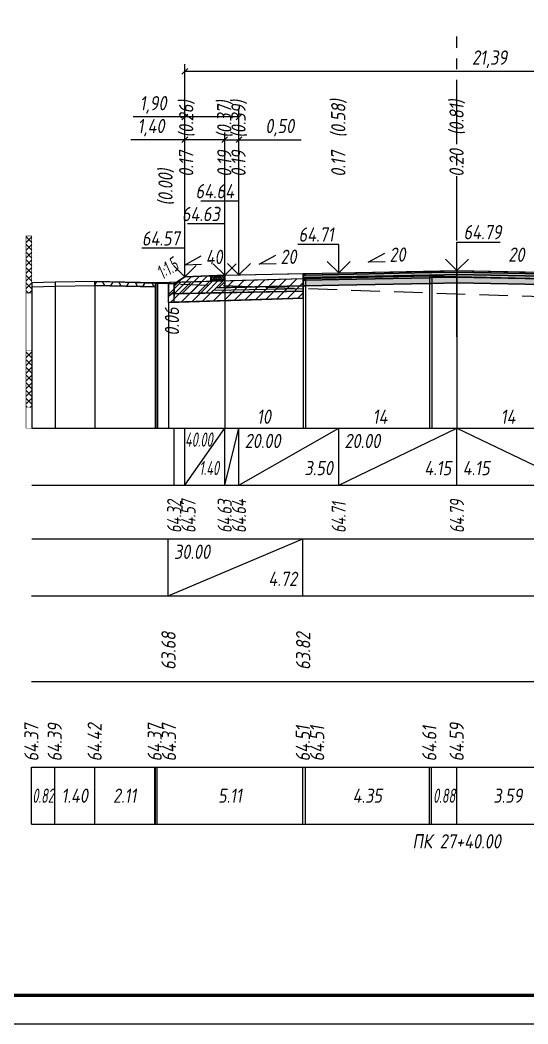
# Model space of a CAD drawing. Extents: x -717 to 1451, y -133302 to 233.
# Drawn here: x 78 to 167.1, y -42430.4 to -42254.5 of the extents above; entities that cross this region are included whole.
import ezdxf
from ezdxf.enums import TextEntityAlignment as Align

# ---------------------------------------------------------------- set-up
doc = ezdxf.new("R2010")
doc.units = 0
doc.linetypes.add('осевая2', pattern=[1.125, 0.75, -0.125, 0.125, -0.125])
doc.linetypes.add('штриховая', pattern=[0.75, 0.5, -0.25])
for name, color, linetype in [('Интерполированный поперечник', 2, 'Continuous'), ('Код_510', 7, 'Continuous'), ('Код_514', 1, 'Continuous'), ('Код_516', 1, 'Continuous'), ('Контур_0', 7, 'Continuous'), ('Контур_2521', 7, 'Continuous'), ('Контур_2564', 7, 'Continuous'), ('Контур_2660', 7, 'Continuous'), ('Контур_2665', 7, 'Continuous'), ('Контур_400', 7, 'Continuous'), ('Контур_508', 7, 'Continuous'), ('Контур_512', 7, 'Continuous'), ('Контур_513', 7, 'Continuous'), ('Контур_818', 7, 'Continuous'), ('Красный поперечник', 1, 'Continuous'), ('Линейка абсолютных высот', 7, 'Continuous'), ('Объём_2501', 7, 'Continuous'), ('Объём_2564', 7, 'Continuous'), ('Объём_2650', 7, 'Continuous'), ('Объём_2660', 7, 'Continuous'), ('Объём_2661', 7, 'Continuous'), ('Объём_2662', 7, 'Continuous'), ('Объём_2665', 7, 'Continuous'), ('Объём_2666', 7, 'Continuous'), ('Объём_2667', 7, 'Continuous'), ('Объём_2668', 7, 'Continuous'), ('Объём_2669', 7, 'Continuous'), ('Объём_2675', 7, 'Continuous'), ('Объём_2753', 7, 'Continuous'), ('Ось', 1, 'осевая2'), ('Откосы', 7, 'Continuous'), ('Отметки покрытия', 7, 'Continuous'), ('Подписи поперечников', 7, 'Continuous'), ('Рабочие отметки', 7, 'Continuous'), ('Рабочие отметки доп.', 7, 'Continuous'), ('Слои выравнивания', 7, 'Continuous'), ('Таблица', 7, 'Continuous'), ('Уклоны проезжей части', 7, 'Continuous'), ('Черный поперечник', 3, 'Continuous')]:
    doc.layers.add(name, color=color, linetype=linetype)
for name, color, linetype, true_color in [('Контур_2540', 2, 'Continuous', 0xffff00), ('Контур_2560', 2, 'Continuous', 0xffff00), ('Контур_2561', 7, 'Continuous', 0xff8040), ('Контур_2562', 3, 'Continuous', 0x00ff00), ('Контур_2563', 7, 'Continuous', 0xff8000), ('Контур_2570', 7, 'Continuous', 0x80ff00), ('Контур_2583', 3, 'Continuous', 0x00ff00), ('Контур_2725', 7, 'Continuous', 0x323232), ('Контур_2736', 4, 'Continuous', 0x00ffff), ('Контур_2737', 4, 'Continuous', 0x00ffff), ('Контур_2738', 4, 'Continuous', 0x00ffff), ('Контур_2739', 4, 'Continuous', 0x00ffff), ('Контур_2741', 4, 'Continuous', 0x00ffff), ('Контур_2742', 4, 'Continuous', 0x00ffff), ('Контур_2743', 4, 'Continuous', 0x00ffff), ('Контур_2744', 7, 'Continuous', 0xa4ffff), ('Контур_2745', 7, 'Continuous', 0xa4ffff), ('Контур_2747', 4, 'Continuous', 0x00ffff), ('Контур_2748', 4, 'Continuous', 0x00ffff), ('Контур_2749', 4, 'Continuous', 0x00ffff), ('Контур_2750', 4, 'Continuous', 0x00ffff), ('Контур_2751', 4, 'Continuous', 0x00ffff), ('Контур_2752', 4, 'Continuous', 0x00ffff), ('Контур_2760', 7, 'Continuous', 0x323232), ('Контур_2761', 7, 'Continuous', 0x323232), ('Контур_2762', 7, 'Continuous', 0x323232), ('Контур_2763', 7, 'Continuous', 0x323232), ('Контур_402', 7, 'Continuous', 0xff6464), ('Контур_703', 4, 'Continuous', 0x00ffff), ('Контур_705', 4, 'Continuous', 0x00ffff), ('Контур_707', 4, 'Continuous', 0x00ffff), ('Контур_720', 131, 'Continuous', 0xaaffff), ('Объём_2500', 7, 'Continuous', 0xc0c0c0), ('Объём_2520', 7, 'Continuous', 0x80ffff), ('Объём_2540', 2, 'Continuous', 0xffff00), ('Объём_2560', 2, 'Continuous', 0xffff00), ('Объём_2561', 7, 'Continuous', 0xff8040), ('Объём_2562', 3, 'Continuous', 0x00ff00), ('Объём_2563', 7, 'Continuous', 0xff8000), ('Объём_2583', 3, 'Continuous', 0x00ff00), ('Объём_2592', 3, 'Continuous', 0x00ff00), ('Объём_2596', 3, 'Continuous', 0x00ff00), ('Объём_2600', 7, 'Continuous', 0x808000), ('Объём_2746', 2, 'Continuous', 0xffff00)]:
    doc.layers.add(name, color=color, linetype=linetype, true_color=true_color)
doc.styles.get("Standard").update_dxf_attribs({"font": 'txt', "height": 2.5})
doc.styles.add('М', font='romand.shx', dxfattribs={"width": 0.8, "oblique": 10, "height": 2.5})
doc.dimstyles.new('ISO-25', dxfattribs={"dimtxt": 2.5, "dimasz": 2.5, "dimexe": 1.25, "dimexo": 0.625, "dimtad": 1, "dimtxsty": 'Standard', "dimcen": 2.5, "dimadec": 0, "dimazin": 0, "dimtfac": 1, "dimtmove": 0, "dimatfit": 3, "dimfxl": 1, "dimarcsym": 0})
pattern_1 = [(45.0000013, (0, 0), (-0.67351924, 0.67351921), []), (135.0000003, (0, 0), (-0.673519222, -0.67351923), [])]

# ---------------------------------------------------------------- blocks, each defined once
blk = doc.blocks.new('_Oblique')
at = {"color": 0, "linetype": 'ByBlock', "lineweight": -2}
blk.add_line((-0.5, -0.5), (0.5, 0.5), dxfattribs=at)
blk = doc.blocks.new('*D987')
at = {"color": 0, "lineweight": -2, "transparency": 16777216}
for p, q in [((106.86, -42298.92), (106.86, -42274.2)), ((113.86, -42298.64), (113.86, -42274.2)), ((106.86, -42275.45), (97.4, -42275.45)), ((113.86, -42275.45), (106.86, -42275.45))]:
    blk.add_line(p, q, dxfattribs=at)
at = {"layer": 'Defpoints', "color": 0, "transparency": 16777216}
for p in [(113.86, -42275.45), (113.86, -42299.26), (106.86, -42299.54)]:
    blk.add_point(p, dxfattribs=at)
at = {"color": 0, "lineweight": -2, "transparency": 16777216, "rotation": 180}
blk.add_blockref('_Oblique', (106.86, -42275.45), dxfattribs=at)
at = {"color": 0, "lineweight": -2, "transparency": 16777216}
blk.add_blockref('_Oblique', (113.86, -42275.45), dxfattribs=at)
at = {"color": 0, "transparency": 16777216, "insert": (100.94, -42273.34), "char_height": 2.5, "width": 8.75, "attachment_point": 5, "style": 'М'}
blk.add_mtext('1,40', dxfattribs=at)
blk = doc.blocks.new('*D989')
at = {"color": 0, "lineweight": -2, "transparency": 16777216}
for p, q in [((113.86, -42298.64), (113.86, -42274.2)), ((116.36, -42298.59), (116.36, -42274.2)), ((113.86, -42275.45), (116.36, -42275.45)), ((116.36, -42275.45), (127.28, -42275.45))]:
    blk.add_line(p, q, dxfattribs=at)
at = {"layer": 'Defpoints', "color": 0, "transparency": 16777216}
for p in [(116.36, -42275.45), (113.86, -42299.26), (116.36, -42299.21)]:
    blk.add_point(p, dxfattribs=at)
at = {"color": 0, "lineweight": -2, "transparency": 16777216, "rotation": 180}
blk.add_blockref('_Oblique', (113.86, -42275.45), dxfattribs=at)
at = {"color": 0, "lineweight": -2, "transparency": 16777216}
blk.add_blockref('_Oblique', (116.36, -42275.45), dxfattribs=at)
at = {"color": 0, "transparency": 16777216, "insert": (123.52, -42273.34), "char_height": 2.5, "width": 9.1667, "attachment_point": 5, "style": 'М'}
blk.add_mtext('0,50', dxfattribs=at)
blk = doc.blocks.new('*D992')
at = {"color": 0, "lineweight": -2, "transparency": 16777216}
for p, q in [((106.86, -42298.92), (106.86, -42270.2)), ((116.36, -42298.59), (116.36, -42270.2)), ((106.86, -42271.45), (97.77, -42271.45)), ((116.36, -42271.45), (106.86, -42271.45))]:
    blk.add_line(p, q, dxfattribs=at)
at = {"layer": 'Defpoints', "color": 0, "transparency": 16777216}
for p in [(116.36, -42271.45), (116.36, -42299.21), (106.86, -42299.54)]:
    blk.add_point(p, dxfattribs=at)
at = {"color": 0, "lineweight": -2, "transparency": 16777216, "rotation": 180}
blk.add_blockref('_Oblique', (106.86, -42271.45), dxfattribs=at)
at = {"color": 0, "lineweight": -2, "transparency": 16777216}
blk.add_blockref('_Oblique', (116.36, -42271.45), dxfattribs=at)
at = {"color": 0, "transparency": 16777216, "insert": (101.31, -42269.34), "char_height": 2.5, "width": 8.75, "attachment_point": 5, "style": 'М'}
blk.add_mtext('1,90', dxfattribs=at)
blk = doc.blocks.new('*D993')
at = {"color": 0, "lineweight": -2, "transparency": 16777216}
for p, q in [((106.86, -42298.92), (106.86, -42262.2)), ((213.81, -42299.15), (213.81, -42262.2)), ((106.86, -42263.45), (213.81, -42263.45))]:
    blk.add_line(p, q, dxfattribs=at)
at = {"layer": 'Defpoints', "color": 0, "transparency": 16777216}
for p in [(213.81, -42263.45), (106.86, -42299.54), (213.81, -42299.77)]:
    blk.add_point(p, dxfattribs=at)
at = {"color": 0, "lineweight": -2, "transparency": 16777216, "rotation": 180}
blk.add_blockref('_Oblique', (106.86, -42263.45), dxfattribs=at)
at = {"color": 0, "lineweight": -2, "transparency": 16777216}
blk.add_blockref('_Oblique', (213.81, -42263.45), dxfattribs=at)
at = {"color": 0, "transparency": 16777216, "insert": (160.33, -42261.34), "char_height": 2.5, "width": 11.6667, "attachment_point": 5, "style": 'М'}
blk.add_mtext('21,39', dxfattribs=at)

msp = doc.modelspace()

# ---------------------------------------------------------------- hatches: boundary and pattern name
h = msp.add_hatch()
h.set_pattern_fill('ANSI37', color=256, scale=0.1)
h.set_pattern_definition([(45, (112.60637, -42299.50134), (-0.22451, 0.22451), []), (135, (112.60637, -42299.50134), (-0.22451, -0.22451), [])])
h.paths.add_polyline_path([(111.356, -42299.301), (111.356, -42300.004), (113.856, -42300.006), (113.856, -42299.201), (112.599, -42299.501)])
at = {"layer": 'Линейка абсолютных высот'}
h = msp.add_hatch(dxfattribs=at)
h.set_pattern_fill('ANSI37', scale=0.3, style=0)
h.set_pattern_definition(pattern_1)
h.paths.add_polyline_path([(80, -42302.332), (80, -42292.332), (79, -42292.332), (79, -42302.332)])
h = msp.add_hatch(dxfattribs=at)
h.set_pattern_fill('ANSI37', scale=0.3, style=0)
h.set_pattern_definition(pattern_1)
h.paths.add_polyline_path([(80, -42322.332), (80, -42312.332), (79, -42312.332), (79, -42322.332)])
at = {"layer": 'Объём_2563'}
h = msp.add_hatch(dxfattribs=at)
h.set_pattern_fill('ANSI31', color=256, scale=0.3)
h.paths.add_polyline_path([(105, -42302.058), (105, -42300.719), (106.856, -42299.481), (111.356, -42299.301), (111.356, -42300.004), (113.856, -42300.006), (113.856, -42301.351), (112.356, -42301.381), (111.438, -42302.3), (104.528, -42302.438)])
at = {"layer": 'Объём_2600'}
h = msp.add_hatch(dxfattribs=at)
h.set_pattern_fill('HONEY', color=5, scale=0.3)
h.paths.add_polyline_path([(91.097, -42300.236), (101.789, -42300.607), (101.789, -42301.238), (101.629, -42301.224), (91.097, -42300.986)])
h = msp.add_hatch(dxfattribs=at)
h.set_pattern_fill('ANSI31', color=6, scale=0.4)
h.paths.add_polyline_path([(102.049, -42300.479), (127.623, -42299.801), (127.623, -42303.246), (104, -42303.955), (104, -42300.684), (101.789, -42300.607), (101.789, -42300.488)])
at = {"layer": 'Слои выравнивания'}
for color, points in [(2, [(127.623, -42298.926), (128.055, -42298.917), (133.856, -42298.801), (149.808, -42298.482), (150.195, -42298.475), (154.606, -42298.386), (154.606, -42298.636), (150.195, -42298.725), (149.808, -42298.732), (133.856, -42299.051), (128.055, -42299.167), (127.623, -42299.176)]), (3, [(127.623, -42299.176), (128.055, -42299.167), (133.856, -42299.051), (149.808, -42298.732), (150.195, -42298.725), (154.606, -42298.636), (154.606, -42299.086), (150.195, -42299.175), (149.808, -42299.182), (133.856, -42299.501), (128.055, -42299.617), (127.623, -42299.626)]), (4, [(127.623, -42299.626), (128.055, -42299.617), (133.856, -42299.501), (149.808, -42299.182), (150.195, -42299.175), (154.606, -42299.086), (154.606, -42299.536), (150.195, -42299.625), (149.808, -42299.632), (133.856, -42299.951), (128.055, -42300.067), (127.623, -42300.076)]), (2, [(154.606, -42298.386), (172.55, -42298.745), (172.55, -42298.995), (154.606, -42298.636)]), (3, [(154.606, -42298.636), (172.55, -42298.995), (172.55, -42299.445), (154.606, -42299.086)]), (4, [(154.606, -42299.086), (172.55, -42299.445), (172.55, -42299.895), (154.606, -42299.536)]), (5, [(127.623, -42300.076), (128.055, -42300.067), (133.856, -42299.951), (149.808, -42299.632), (150.195, -42299.625), (154.606, -42299.536), (154.606, -42300.536), (150.195, -42300.625), (149.808, -42300.632), (133.856, -42300.951), (128.055, -42301.067), (127.623, -42301.076)]), (5, [(154.606, -42299.536), (172.55, -42299.895), (172.55, -42300.895), (154.606, -42300.536)])]:
    msp.add_hatch(color=color, dxfattribs=at).paths.add_polyline_path(points)

# ---------------------------------------------------------------- linework, layer by layer
at = {"flags": 128}
msp.add_lwpolyline([(-30.054, -42430.421), (389.946, -42430.421), (389.946, -42133.421), (-30.054, -42133.421)], close=True, dxfattribs=at)
at = {"const_width": 0.6, "flags": 128}
msp.add_lwpolyline([(-10.054, -42425.421), (384.946, -42425.421), (384.946, -42138.421), (-10.054, -42138.421)], close=True, dxfattribs=at)
msp.add_lwpolyline([(111.356, -42299.301), (111.356, -42300.004), (113.856, -42300.006), (113.856, -42299.201), (112.599, -42299.501), (111.356, -42299.301)])
at = {"layer": 'Интерполированный поперечник', "linetype": 'штриховая', "ltscale": 10, "flags": 128}
msp.add_lwpolyline([(91.097, -42300.236), (207.077, -42304.266)], dxfattribs=at)
at = {"layer": 'Код_510'}
for p, q in [((79.946, -42395.421), (79.946, -42385.421)), ((84.034, -42395.421), (84.034, -42385.421)), ((91.042, -42395.421), (91.042, -42385.421)), ((101.575, -42395.421), (101.575, -42385.421)), ((101.734, -42395.421), (101.734, -42385.421)), ((101.994, -42395.421), (101.994, -42385.421)), ((127.569, -42395.421), (127.569, -42385.421)), ((128.001, -42395.421), (128.001, -42385.421)), ((149.754, -42395.421), (149.754, -42385.421)), ((150.141, -42395.421), (150.141, -42385.421)), ((154.552, -42395.421), (154.552, -42385.421))]:
    msp.add_line(p, q, dxfattribs=at)
at = {"layer": 'Код_514'}
for p, q in [((105, -42336), (105, -42326)), ((106.856, -42336), (106.856, -42326)), ((106.856, -42336), (113.856, -42326)), ((113.856, -42336), (113.856, -42326)), ((113.856, -42336), (116.356, -42326)), ((116.356, -42336), (116.356, -42326)), ((116.356, -42336), (133.856, -42326)), ((133.856, -42336), (133.856, -42326)), ((133.856, -42336), (154.606, -42326)), ((154.606, -42336), (154.606, -42326)), ((154.606, -42326), (175.356, -42336))]:
    msp.add_line(p, q, dxfattribs=at)
at = {"layer": 'Код_516'}
for p, q in [((103.946, -42355.421), (103.946, -42345.421)), ((103.946, -42355.421), (127.569, -42345.421)), ((127.569, -42355.421), (127.569, -42345.421))]:
    msp.add_line(p, q, dxfattribs=at)
at = {"layer": 'Контур_0', "flags": 128}
for points in [[(106.856, -42299.481), (105, -42300.719), (105, -42300.719), (105, -42300.719), (105, -42300.719), (105, -42300.719), (105, -42300.719), (105, -42300.719), (105, -42300.719), (105, -42300.719), (105, -42300.719), (105, -42300.719), (105, -42300.719), (105, -42300.719), (105, -42300.719), (105, -42302.863)], [(106.856, -42299.481), (105, -42300.719), (105, -42300.719), (105, -42300.719), (105, -42300.719), (105, -42300.719), (105, -42300.719), (105, -42300.719), (105, -42300.719), (105, -42300.719), (105, -42300.719), (105, -42300.719), (105, -42300.719), (105, -42300.719), (105, -42300.719), (105, -42302.863), (105, -42302.863), (105, -42300.719), (105, -42300.719), (105, -42300.719), (105, -42300.719), (105, -42300.719), (105, -42300.719), (105, -42300.719), (105, -42300.719), (105, -42300.719), (105, -42300.719), (105, -42300.719), (105, -42300.719), (105, -42300.719)], [(116.356, -42301.301), (113.856, -42301.351), (113.856, -42299.201), (127.623, -42298.926), (127.623, -42301.076), (116.356, -42301.301), (116.356, -42301.301)], [(112.356, -42301.381), (127.623, -42301.076), (127.623, -42301.976), (111.438, -42302.3), (112.356, -42301.381), (112.356, -42301.381)], [(104.528, -42302.438), (111.438, -42302.3), (112.356, -42301.381), (113.856, -42301.351)]]:
    msp.add_lwpolyline(points, dxfattribs=at)
at = {"layer": 'Контур_2521', "color": 250, "flags": 128}
msp.add_lwpolyline([(111.897, -42301.841), (127.623, -42301.526)], dxfattribs=at)
at = {"layer": 'Контур_2540', "flags": 128}
msp.add_lwpolyline([(104.528, -42302.438), (127.623, -42301.976), (127.623, -42303.246), (104, -42303.955), (104, -42302.863), (104.528, -42302.438), (104.528, -42302.438)], dxfattribs=at)
at = {"layer": 'Контур_2560', "flags": 128}
msp.add_lwpolyline([(106.856, -42299.481), (106.856, -42299.481), (106.856, -42299.481), (113.856, -42299.201)], dxfattribs=at)
at = {"layer": 'Контур_2561', "flags": 128}
msp.add_lwpolyline([(113.856, -42299.201), (113.856, -42299.201), (106.856, -42299.481), (106.856, -42299.481), (113.856, -42299.201)], dxfattribs=at)
at = {"layer": 'Контур_2562', "flags": 128}
msp.add_lwpolyline([(106.856, -42299.481), (106.856, -42299.481), (106.856, -42299.481), (106.856, -42299.481), (106.856, -42299.481)], dxfattribs=at)
at = {"layer": 'Контур_2563', "flags": 128}
msp.add_lwpolyline([(105, -42302.058), (105, -42300.719), (106.856, -42299.481), (113.856, -42299.201), (113.856, -42301.351), (112.356, -42301.381), (111.438, -42302.3), (104.528, -42302.438), (105, -42302.058), (105, -42302.058)], dxfattribs=at)
at = {"layer": 'Контур_2564', "flags": 128}
msp.add_lwpolyline([(106.856, -42299.481), (113.856, -42299.201)], dxfattribs=at)
at = {"layer": 'Контур_2570', "flags": 128}
msp.add_lwpolyline([(80, -42301.208), (84.088, -42301.124), (91.097, -42300.986), (91.097, -42300.986), (101.629, -42301.224), (101.789, -42301.238), (101.789, -42300.488), (102.049, -42300.479), (127.623, -42299.801), (128.055, -42299.788), (149.808, -42299.293), (150.195, -42299.303), (154.606, -42299.406), (172.55, -42299.822)], dxfattribs=at)
at = {"layer": 'Контур_2583', "flags": 128}
msp.add_lwpolyline([(104, -42302.863), (105, -42302.058), (105, -42300.719), (104, -42300.719), (104, -42302.863)], dxfattribs=at)
at = {"layer": 'Контур_2660', "flags": 128}
msp.add_lwpolyline([(104, -42303.955), (127.623, -42303.246)], dxfattribs=at)
at = {"layer": 'Контур_2665', "flags": 128}
msp.add_lwpolyline([(106.856, -42299.481), (106.856, -42299.481)], dxfattribs=at)
at = {"layer": 'Контур_2725', "flags": 128}
msp.add_lwpolyline([(127.623, -42301.076), (128.055, -42301.067), (133.856, -42300.951), (149.808, -42300.632), (150.195, -42300.625), (154.606, -42300.536), (172.55, -42300.895)], dxfattribs=at)
at = {"layer": 'Контур_2736', "flags": 128}
msp.add_lwpolyline([(106.856, -42299.481), (105, -42300.719)], dxfattribs=at)
at = {"layer": 'Контур_2737', "flags": 128}
msp.add_lwpolyline([(105, -42300.719), (105, -42300.719)], dxfattribs=at)
at = {"layer": 'Контур_2738', "flags": 128}
msp.add_lwpolyline([(105, -42300.719), (105, -42300.719)], dxfattribs=at)
at = {"layer": 'Контур_2739', "flags": 128}
msp.add_lwpolyline([(105, -42300.719), (105, -42300.719)], dxfattribs=at)
at = {"layer": 'Контур_2741', "flags": 128}
msp.add_lwpolyline([(105, -42300.719), (105, -42300.719)], dxfattribs=at)
at = {"layer": 'Контур_2742', "flags": 128}
msp.add_lwpolyline([(105, -42300.719), (105, -42300.719)], dxfattribs=at)
at = {"layer": 'Контур_2743', "flags": 128}
msp.add_lwpolyline([(105, -42300.719), (105, -42300.719)], dxfattribs=at)
at = {"layer": 'Контур_2744', "flags": 128}
msp.add_lwpolyline([(105, -42300.719), (105, -42300.719)], dxfattribs=at)
msp.add_lwpolyline([(105, -42300.719), (105, -42300.719)], dxfattribs=at)
msp.add_lwpolyline([(105, -42300.719), (105, -42300.719)], dxfattribs=at)
msp.add_lwpolyline([(105, -42300.719), (105, -42300.719)], dxfattribs=at)
msp.add_lwpolyline([(105, -42300.719), (105, -42300.719)], dxfattribs=at)
msp.add_lwpolyline([(105, -42300.719), (105, -42300.719)], dxfattribs=at)
at = {"layer": 'Контур_2745', "flags": 128}
msp.add_lwpolyline([(105, -42300.719), (105, -42300.719)], dxfattribs=at)
msp.add_lwpolyline([(105, -42300.719), (105, -42300.719)], dxfattribs=at)
msp.add_lwpolyline([(105, -42300.719), (105, -42300.719)], dxfattribs=at)
msp.add_lwpolyline([(105, -42300.719), (105, -42300.719)], dxfattribs=at)
msp.add_lwpolyline([(105, -42300.719), (105, -42300.719)], dxfattribs=at)
msp.add_lwpolyline([(105, -42300.719), (105, -42300.719)], dxfattribs=at)
at = {"layer": 'Контур_2747', "flags": 128}
msp.add_lwpolyline([(105, -42300.719), (105, -42300.719)], dxfattribs=at)
at = {"layer": 'Контур_2748', "flags": 128}
msp.add_lwpolyline([(105, -42300.719), (105, -42300.719)], dxfattribs=at)
at = {"layer": 'Контур_2749', "flags": 128}
msp.add_lwpolyline([(105, -42300.719), (105, -42300.719)], dxfattribs=at)
at = {"layer": 'Контур_2750', "flags": 128}
msp.add_lwpolyline([(105, -42300.719), (105, -42300.719)], dxfattribs=at)
at = {"layer": 'Контур_2751', "flags": 128}
msp.add_lwpolyline([(105, -42300.719), (105, -42300.719)], dxfattribs=at)
at = {"layer": 'Контур_2752', "flags": 128}
msp.add_lwpolyline([(105, -42300.719), (105, -42300.719)], dxfattribs=at)
at = {"layer": 'Контур_2760', "flags": 128}
msp.add_lwpolyline([(127.623, -42298.926), (128.055, -42298.917), (133.856, -42298.801), (149.808, -42298.482), (150.195, -42298.475), (154.606, -42298.386), (172.55, -42298.745)], dxfattribs=at)
at = {"layer": 'Контур_2761', "flags": 128}
msp.add_lwpolyline([(127.623, -42299.176), (128.055, -42299.167), (133.856, -42299.051), (149.808, -42298.732), (150.195, -42298.725), (154.606, -42298.636), (172.55, -42298.995)], dxfattribs=at)
at = {"layer": 'Контур_2762', "flags": 128}
msp.add_lwpolyline([(127.623, -42299.626), (128.055, -42299.617), (133.856, -42299.501), (149.808, -42299.182), (150.195, -42299.175), (154.606, -42299.086), (172.55, -42299.445)], dxfattribs=at)
at = {"layer": 'Контур_2763', "flags": 128}
msp.add_lwpolyline([(127.623, -42300.076), (128.055, -42300.067), (133.856, -42299.951), (149.808, -42299.632), (150.195, -42299.625), (154.606, -42299.536), (172.55, -42299.895)], dxfattribs=at)
at = {"layer": 'Контур_400', "flags": 128}
for points in [[(113.856, -42299.201), (116.356, -42299.151), (116.356, -42299.151), (116.356, -42299.151), (116.356, -42299.151), (116.356, -42299.151), (116.356, -42299.151), (133.856, -42298.801), (154.606, -42298.386)], [(154.606, -42298.386), (175.356, -42298.801), (192.856, -42299.151), (192.856, -42299.151), (192.856, -42299.151), (192.856, -42299.151), (204.31, -42299.38), (204.31, -42299.38), (206.81, -42299.43)]]:
    msp.add_lwpolyline(points, dxfattribs=at)
at = {"layer": 'Контур_402', "flags": 128}
msp.add_lwpolyline([(104, -42303.955), (127.623, -42303.246), (127.623, -42301.076), (154.606, -42300.536), (172.55, -42300.895), (172.55, -42302.975), (220.882, -42304.425)], dxfattribs=at)
at = {"layer": 'Контур_508', "flags": 128}
msp.add_lwpolyline([(104, -42303.955), (127.623, -42303.246), (127.623, -42301.076), (154.606, -42300.536), (172.55, -42300.895), (172.55, -42302.975), (220.882, -42304.425), (223.245, -42306), (225.245, -42306), (227.517, -42304.485)], dxfattribs=at)
at = {"layer": 'Контур_512', "flags": 128}
msp.add_lwpolyline([(104, -42303.955), (127.623, -42303.246)], dxfattribs=at)
at = {"layer": 'Контур_513', "flags": 128}
msp.add_lwpolyline([(104, -42303.955), (127.623, -42303.246), (127.623, -42301.076), (154.606, -42300.536), (172.55, -42300.895), (172.55, -42302.975), (220.882, -42304.425), (223.245, -42306), (225.245, -42306), (227.517, -42304.485)], dxfattribs=at)
at = {"layer": 'Контур_703', "flags": 128}
for points in [[(106.856, -42299.481), (105, -42300.719)], [(105, -42300.719), (105, -42302.863)]]:
    msp.add_lwpolyline(points, dxfattribs=at)
at = {"layer": 'Контур_705', "flags": 128}
msp.add_lwpolyline([(105, -42300.719), (105, -42300.719)], dxfattribs=at)
at = {"layer": 'Контур_707', "flags": 128}
msp.add_lwpolyline([(105, -42302.863), (105, -42300.719)], dxfattribs=at)
at = {"layer": 'Контур_720', "flags": 128}
msp.add_lwpolyline([(105, -42302.863), (105, -42302.863)], dxfattribs=at)
at = {"layer": 'Контур_818', "flags": 128}
msp.add_lwpolyline([(105, -42300.401), (127.623, -42299.801), (128.055, -42299.788), (149.808, -42299.293), (150.195, -42299.303), (154.606, -42299.406), (172.55, -42299.822), (195.765, -42301.329), (196.571, -42301.379), (196.571, -42302.129), (204.43, -42304.291), (207.077, -42305.016), (207.077, -42305.016), (207.211, -42305.026), (215.355, -42305.482), (216.575, -42305.452), (227.517, -42305.235)], dxfattribs=at)
at = {"layer": 'Красный поперечник'}
for p, q in [((105, -42300.719), (106.856, -42299.481)), ((106.856, -42299.481), (113.856, -42299.201)), ((113.856, -42299.201), (116.356, -42299.151)), ((116.356, -42299.151), (133.856, -42298.801)), ((133.856, -42298.801), (154.606, -42298.386)), ((154.606, -42298.386), (175.356, -42298.801)), ((104, -42303.955), (104, -42326)), ((127.623, -42303.246), (127.623, -42326))]:
    msp.add_line(p, q, dxfattribs=at)
at = {"layer": 'Линейка абсолютных высот', "color": 7, "const_width": 0.1, "flags": 128}
for points in [[(80, -42302.332), (80, -42292.332), (79, -42292.332), (79, -42302.332), (80, -42302.332)], [(80, -42312.332), (80, -42302.332), (79, -42302.332), (79, -42312.332), (80, -42312.332)], [(80, -42322.332), (80, -42312.332), (79, -42312.332), (79, -42322.332), (80, -42322.332)], [(80, -42326), (80, -42322.332), (79, -42322.332), (79, -42326), (80, -42326)]]:
    msp.add_lwpolyline(points, dxfattribs=at)
at = {"layer": 'Объём_2500', "flags": 128}
msp.add_lwpolyline([(116.356, -42301.301), (113.856, -42301.351), (113.856, -42299.201), (127.623, -42298.926), (127.623, -42301.076), (116.356, -42301.301), (116.356, -42301.301)], dxfattribs=at)
at = {"layer": 'Объём_2501', "flags": 128}
for points in [[(113.856, -42299.201), (116.356, -42299.151), (116.356, -42299.151), (116.356, -42299.151), (116.356, -42299.151), (116.356, -42299.151), (116.356, -42299.151), (133.856, -42298.801), (154.606, -42298.386)], [(154.606, -42298.386), (175.356, -42298.801), (192.856, -42299.151), (192.856, -42299.151), (192.856, -42299.151), (192.856, -42299.151), (204.31, -42299.38), (204.31, -42299.38), (206.81, -42299.43)]]:
    msp.add_lwpolyline(points, dxfattribs=at)
at = {"layer": 'Объём_2520', "color": 250, "flags": 128}
msp.add_lwpolyline([(112.356, -42301.381), (127.623, -42301.076), (127.623, -42301.976), (111.438, -42302.3), (112.356, -42301.381), (112.356, -42301.381)], dxfattribs=at)
at = {"layer": 'Объём_2540', "flags": 128}
msp.add_lwpolyline([(104.528, -42302.438), (127.623, -42301.976), (127.623, -42303.246), (104, -42303.955), (104, -42302.863), (104.528, -42302.438), (104.528, -42302.438)], dxfattribs=at)
at = {"layer": 'Объём_2560', "flags": 128}
msp.add_lwpolyline([(106.856, -42299.481), (106.856, -42299.481), (106.856, -42299.481), (113.856, -42299.201)], dxfattribs=at)
at = {"layer": 'Объём_2561', "flags": 128}
msp.add_lwpolyline([(113.856, -42299.201), (113.856, -42299.201), (106.856, -42299.481), (106.856, -42299.481), (113.856, -42299.201)], dxfattribs=at)
at = {"layer": 'Объём_2562', "flags": 128}
msp.add_lwpolyline([(106.856, -42299.481), (106.856, -42299.481), (106.856, -42299.481), (106.856, -42299.481), (106.856, -42299.481)], dxfattribs=at)
at = {"layer": 'Объём_2563', "color": 250, "flags": 128}
msp.add_lwpolyline([(105, -42302.058), (105, -42300.719), (106.856, -42299.481), (111.356, -42299.301), (111.356, -42300.004), (113.856, -42300.006), (113.856, -42301.351), (112.356, -42301.381), (111.438, -42302.3), (104.528, -42302.438), (105, -42302.058), (105, -42302.058)], dxfattribs=at)
at = {"layer": 'Объём_2564', "flags": 128}
msp.add_lwpolyline([(106.856, -42299.481), (113.856, -42299.201)], dxfattribs=at)
at = {"layer": 'Объём_2583', "flags": 128}
msp.add_lwpolyline([(104, -42302.863), (105, -42302.058), (105, -42300.719), (104, -42300.719), (104, -42302.863)], dxfattribs=at)
at = {"layer": 'Объём_2592', "flags": 128}
msp.add_lwpolyline([(105, -42300.719), (105, -42302.863), (105, -42300.719)], dxfattribs=at)
at = {"layer": 'Объём_2596', "flags": 128}
msp.add_lwpolyline([(105, -42300.719), (105, -42302.863), (105, -42300.719)], dxfattribs=at)
at = {"layer": 'Объём_2600', "color": 5, "flags": 128}
msp.add_lwpolyline([(91.097, -42300.236), (101.789, -42300.607), (101.789, -42301.238), (101.629, -42301.224), (91.097, -42300.986), (91.097, -42300.236), (91.097, -42300.236)], dxfattribs=at)
at = {"layer": 'Объём_2650', "color": 6, "flags": 128}
msp.add_lwpolyline([(102.049, -42300.479), (127.623, -42299.801), (127.623, -42303.246), (104, -42303.955), (104, -42300.684), (101.789, -42300.607), (101.789, -42300.488), (102.049, -42300.479), (102.049, -42300.479)], dxfattribs=at)
at = {"layer": 'Объём_2660', "flags": 128}
msp.add_lwpolyline([(104, -42303.955), (127.623, -42303.246)], dxfattribs=at)
at = {"layer": 'Объём_2661', "flags": 128}
msp.add_lwpolyline([(106.856, -42299.481), (105, -42300.719), (105, -42302.863)], dxfattribs=at)
at = {"layer": 'Объём_2662', "flags": 128}
msp.add_lwpolyline([(105, -42302.863), (105, -42300.719)], dxfattribs=at)
at = {"layer": 'Объём_2665', "flags": 128}
msp.add_lwpolyline([(106.856, -42299.481), (106.856, -42299.481)], dxfattribs=at)
at = {"layer": 'Объём_2666', "flags": 128}
msp.add_lwpolyline([(106.856, -42299.481), (105, -42300.719)], dxfattribs=at)
at = {"layer": 'Объём_2667', "flags": 128}
msp.add_lwpolyline([(105, -42300.719), (105, -42300.719)], dxfattribs=at)
msp.add_lwpolyline([(105, -42300.719), (105, -42300.719)], dxfattribs=at)
at = {"layer": 'Объём_2668', "flags": 128}
msp.add_lwpolyline([(105, -42300.719), (105, -42300.719)], dxfattribs=at)
msp.add_lwpolyline([(105, -42300.719), (105, -42300.719)], dxfattribs=at)
at = {"layer": 'Объём_2669', "flags": 128}
msp.add_lwpolyline([(105, -42300.719), (105, -42300.719)], dxfattribs=at)
msp.add_lwpolyline([(105, -42300.719), (105, -42300.719)], dxfattribs=at)
at = {"layer": 'Объём_2675', "flags": 128}
msp.add_lwpolyline([(105, -42300.719), (105, -42300.719)], dxfattribs=at)
msp.add_lwpolyline([(105, -42300.719), (105, -42300.719)], dxfattribs=at)
msp.add_lwpolyline([(105, -42300.719), (105, -42300.719)], dxfattribs=at)
msp.add_lwpolyline([(105, -42300.719), (105, -42300.719)], dxfattribs=at)
msp.add_lwpolyline([(105, -42300.719), (105, -42300.719)], dxfattribs=at)
msp.add_lwpolyline([(105, -42300.719), (105, -42300.719)], dxfattribs=at)
msp.add_lwpolyline([(105, -42300.719), (105, -42300.719)], dxfattribs=at)
msp.add_lwpolyline([(105, -42300.719), (105, -42300.719)], dxfattribs=at)
msp.add_lwpolyline([(105, -42300.719), (105, -42300.719)], dxfattribs=at)
msp.add_lwpolyline([(105, -42300.719), (105, -42300.719)], dxfattribs=at)
msp.add_lwpolyline([(105, -42300.719), (105, -42300.719)], dxfattribs=at)
msp.add_lwpolyline([(105, -42300.719), (105, -42300.719)], dxfattribs=at)
at = {"layer": 'Объём_2746', "flags": 128}
msp.add_lwpolyline([(127.623, -42303.246), (105, -42303.925), (105, -42300.719), (105.497, -42300.388), (127.623, -42299.801), (127.623, -42303.246), (127.623, -42303.246)], dxfattribs=at)
at = {"layer": 'Объём_2753', "flags": 128}
msp.add_lwpolyline([(127.623, -42298.926), (127.623, -42298.926)], dxfattribs=at)
at = {"layer": 'Ось', "ltscale": 15}
msp.add_line((154.606, -42309.971), (154.606, -42257.357), dxfattribs=at)
at = {"layer": 'Откосы', "color": 1, "flags": 128}
for points in [[(109.771, -42297.312), (106.774, -42297.431), (109.712, -42295.813)], [(122.881, -42297.21), (119.881, -42297.27), (122.851, -42295.71)], [(142.006, -42296.827), (139.006, -42296.887), (141.976, -42295.327)]]:
    msp.add_lwpolyline(points, dxfattribs=at)
at = {"layer": 'Отметки покрытия', "color": 1}
for p, q in [((116.356, -42286.201), (109.656, -42286.201)), ((116.356, -42299.151), (116.356, -42286.201)), ((113.856, -42290.201), (107.356, -42290.201)), ((113.856, -42299.201), (113.856, -42290.201)), ((133.856, -42293.801), (126.706, -42293.801)), ((133.856, -42298.801), (133.856, -42293.801)), ((154.606, -42298.386), (154.606, -42293.386)), ((154.606, -42293.386), (162.156, -42293.386)), ((106.856, -42294.481), (99.306, -42294.481)), ((106.856, -42299.481), (106.856, -42294.481)), ((106.856, -42299.481), (104.856, -42297.481)), ((106.856, -42299.481), (108.856, -42297.481)), ((113.856, -42299.201), (111.856, -42297.201)), ((113.856, -42299.201), (115.856, -42297.201)), ((116.356, -42299.151), (114.356, -42297.151)), ((116.356, -42299.151), (118.356, -42297.151)), ((133.856, -42298.801), (131.856, -42296.801)), ((133.856, -42298.801), (135.856, -42296.801)), ((154.606, -42298.386), (152.606, -42296.386)), ((154.606, -42298.386), (156.606, -42296.386))]:
    msp.add_line(p, q, dxfattribs=at)
at = {"layer": 'Слои выравнивания'}
for p, q in [((113.856, -42299.201), (113.856, -42326)), ((127.623, -42298.926), (127.623, -42326)), ((154.606, -42298.386), (154.606, -42326))]:
    msp.add_line(p, q, dxfattribs=at)
at = {"layer": 'Слои выравнивания', "color": 2, "flags": 128}
for points in [[(127.623, -42298.926), (128.055, -42298.917), (133.856, -42298.801), (149.808, -42298.482), (150.195, -42298.475), (154.606, -42298.386), (154.606, -42298.636), (150.195, -42298.725), (149.808, -42298.732), (133.856, -42299.051), (128.055, -42299.167), (127.623, -42299.176)], [(154.606, -42298.386), (172.55, -42298.745), (172.55, -42298.995), (154.606, -42298.636)]]:
    msp.add_lwpolyline(points, close=True, dxfattribs=at)
at = {"layer": 'Слои выравнивания', "color": 3, "flags": 128}
for points in [[(127.623, -42299.176), (128.055, -42299.167), (133.856, -42299.051), (149.808, -42298.732), (150.195, -42298.725), (154.606, -42298.636), (154.606, -42299.086), (150.195, -42299.175), (149.808, -42299.182), (133.856, -42299.501), (128.055, -42299.617), (127.623, -42299.626)], [(154.606, -42298.636), (172.55, -42298.995), (172.55, -42299.445), (154.606, -42299.086)]]:
    msp.add_lwpolyline(points, close=True, dxfattribs=at)
at = {"layer": 'Слои выравнивания', "color": 4, "flags": 128}
for points in [[(127.623, -42299.626), (128.055, -42299.617), (133.856, -42299.501), (149.808, -42299.182), (150.195, -42299.175), (154.606, -42299.086), (154.606, -42299.536), (150.195, -42299.625), (149.808, -42299.632), (133.856, -42299.951), (128.055, -42300.067), (127.623, -42300.076)], [(154.606, -42299.086), (172.55, -42299.445), (172.55, -42299.895), (154.606, -42299.536)]]:
    msp.add_lwpolyline(points, close=True, dxfattribs=at)
at = {"layer": 'Слои выравнивания', "color": 5, "flags": 128}
for points in [[(127.623, -42300.076), (128.055, -42300.067), (133.856, -42299.951), (149.808, -42299.632), (150.195, -42299.625), (154.606, -42299.536), (154.606, -42300.536), (150.195, -42300.625), (149.808, -42300.632), (133.856, -42300.951), (128.055, -42301.067), (127.623, -42301.076)], [(154.606, -42299.536), (172.55, -42299.895), (172.55, -42300.895), (154.606, -42300.536)]]:
    msp.add_lwpolyline(points, close=True, dxfattribs=at)
at = {"layer": 'Таблица'}
for p, q in [((80, -42326), (252.517, -42326)), ((80, -42336), (252.517, -42336)), ((80, -42345.421), (252.517, -42345.421)), ((79.946, -42355.421), (252.462, -42355.421)), ((79.946, -42370.421), (252.462, -42370.421)), ((79.946, -42385.421), (252.462, -42385.421)), ((79.946, -42395.421), (252.462, -42395.421))]:
    msp.add_line(p, q, dxfattribs=at)
at = {"layer": 'Черный поперечник', "color": 7}
for p, q in [((149.808, -42299.293), (149.808, -42326)), ((150.195, -42299.303), (150.195, -42326)), ((154.606, -42299.406), (154.606, -42326)), ((80, -42300.458), (80, -42326)), ((84.088, -42300.374), (84.088, -42326)), ((91.097, -42300.236), (91.097, -42326)), ((101.629, -42300.474), (101.629, -42326)), ((101.789, -42300.488), (101.789, -42326)), ((102.049, -42300.479), (102.049, -42326)), ((127.623, -42299.801), (127.623, -42326)), ((128.055, -42299.788), (128.055, -42326))]:
    msp.add_line(p, q, dxfattribs=at)
at = {"layer": 'Черный поперечник', "flags": 128}
msp.add_lwpolyline([(80, -42300.458), (84.088, -42300.374), (91.097, -42300.236), (101.629, -42300.474), (101.789, -42300.488), (102.049, -42300.479), (127.623, -42299.801), (128.055, -42299.788), (149.808, -42299.293), (150.195, -42299.303), (154.606, -42299.406), (172.55, -42299.822), (195.765, -42301.329), (196.571, -42301.379), (204.43, -42303.541), (207.077, -42304.266), (207.211, -42304.276), (215.355, -42304.732), (216.575, -42304.702), (244.099, -42304.157), (252.517, -42303.987)], dxfattribs=at)

# ---------------------------------------------------------------- texts
at = {"layer": 'Код_510', "style": 'М', "oblique": 10, "width": 0.8}
for s, p in [('64.37', (79.946, -42384.421)), ('64.39', (84.034, -42384.421)), ('64.42', (91.042, -42384.421)), ('64.37', (101.575, -42384.421)), ('64.37', (104.075, -42384.421)), ('64.51', (127.569, -42384.421)), ('64.51', (130.069, -42384.421)), ('64.61', (149.754, -42384.421)), ('64.59', (154.552, -42384.421))]:
    msp.add_text(s, height=2.5, rotation=90, dxfattribs=at).set_placement(p, align=Align.MIDDLE_LEFT)
at = {"layer": 'Код_510', "style": 'М', "oblique": 10}
for s, width, p in [('0.82', 0.6, (81.99, -42390.421)), ('1.40', 0.8, (87.538, -42390.421)), ('2.11', 0.8, (96.308, -42390.421)), ('5.11', 0.8, (114.781, -42390.421)), ('4.35', 0.8, (138.877, -42390.421)), ('0.88', 0.6, (152.347, -42390.421)), ('3.59', 0.8, (163.524, -42390.421))]:
    msp.add_text(s, height=2.5, dxfattribs=dict(at, width=width)).set_placement(p, align=Align.MIDDLE_CENTER)
at = {"layer": 'Код_514', "style": 'М', "oblique": 10}
for s, width, p in [('40.00', 0.6, (106.885, -42326.757)), ('20.00', 0.8, (117.356, -42327)), ('20.00', 0.8, (134.856, -42327))]:
    msp.add_text(s, height=2.5, dxfattribs=dict(at, width=width)).set_placement(p, align=Align.TOP_LEFT)
for s, width, p in [('1.40', 0.6, (112.856, -42335)), ('3.50', 0.8, (132.856, -42335)), ('4.15', 0.8, (153.606, -42335))]:
    msp.add_text(s, height=2.5, dxfattribs=dict(at, width=width)).set_placement(p, align=Align.BOTTOM_RIGHT)
at = {"layer": 'Код_514', "style": 'М', "oblique": 10, "width": 0.8}
msp.add_text('4.15', height=2.5, dxfattribs=at).set_placement((155.606, -42335), align=Align.BOTTOM_LEFT)
at = {"layer": 'Код_514', "style": 'М', "oblique": 10, "width": 0.7}
for s, p in [('64.32', (105, -42344.382)), ('64.57', (107.5, -42344.382)), ('64.63', (113.856, -42344.382)), ('64.64', (116.356, -42344.382)), ('64.71', (133.856, -42344.382)), ('64.79', (154.606, -42344.382))]:
    msp.add_text(s, height=2.5, rotation=90, dxfattribs=at).set_placement(p, align=Align.MIDDLE_LEFT)
at = {"layer": 'Код_516', "style": 'М', "oblique": 10, "width": 0.8}
msp.add_text('30.00', height=2.5, dxfattribs=at).set_placement((104.946, -42346.421), align=Align.TOP_LEFT)
msp.add_text('4.72', height=2.5, dxfattribs=at).set_placement((126.569, -42354.421), align=Align.BOTTOM_RIGHT)
for s, p in [('63.68', (104, -42368.371)), ('63.82', (127.623, -42368.371))]:
    msp.add_text(s, height=2.5, rotation=90, dxfattribs=at).set_placement(p, align=Align.MIDDLE_LEFT)
at = {"layer": 'Отметки покрытия', "color": 1, "style": 'М', "oblique": 10, "width": 0.8}
for s, p in [('64.64', (115.497, -42286.47)), ('64.63', (112.997, -42290.47)), ('64.57', (105.997, -42294.75)), ('64.71', (132.997, -42294.07))]:
    msp.add_text(s, height=2.5, dxfattribs=at).set_placement(p, align=Align.BOTTOM_RIGHT)
msp.add_text('64.79', height=2.5, dxfattribs=at).set_placement((155.747, -42293.655), align=Align.BOTTOM_LEFT)
at = {"layer": 'Подписи поперечников', "style": 'М', "oblique": 10, "width": 0.8}
msp.add_text('ПК 27+40.00', height=2.5, dxfattribs=at).set_placement((154.552, -42400.421), align=Align.BOTTOM_CENTER)
at = {"layer": 'Рабочие отметки', "color": 1, "style": 'М', "oblique": 10, "width": 0.8}
for s, p in [('0.17', (107.1, -42281.951)), ('0.19', (113.778, -42281.951)), ('0.19', (116.278, -42281.951)), ('0.17', (133.778, -42281.951)), ('0.20', (154.528, -42281.951))]:
    msp.add_text(s, height=2.5, rotation=90, dxfattribs=at).set_placement(p, align=Align.MIDDLE_LEFT)
msp.add_text('0.06', height=2.5, rotation=90, dxfattribs=at).set_placement((104.6, -42304.828), align=Align.MIDDLE_RIGHT)
at = {"layer": 'Рабочие отметки доп.', "color": 1, "style": 'М', "oblique": 10, "width": 0.8}
for s, p in [('(0.26)', (107.1, -42275.051)), ('(0.37)', (113.778, -42275.101)), ('(0.39)', (116.278, -42275.101)), ('(0.58)', (133.778, -42275.051)), ('(0.81)', (154.528, -42274.651)), ('(0.00)', (103.463, -42286.983))]:
    msp.add_text(s, height=2.5, rotation=90, dxfattribs=at).set_placement(p, align=Align.MIDDLE_LEFT)
at = {"layer": 'Слои выравнивания', "style": 'М', "oblique": 10, "width": 0.8}
for s, p in [('10', (120.74, -42326)), ('14', (141.115, -42326)), ('14', (163.578, -42326))]:
    msp.add_text(s, height=2.5, dxfattribs=at).set_placement(p, align=Align.BOTTOM_CENTER)
at = {"layer": 'Уклоны проезжей части', "color": 1, "style": 'М', "oblique": 10}
for s, rotation, width, p in [('1:1.5', 33.69007, 0.6, (104.892, -42299.694)), ('40', 2.29061, 0.8, (112.076, -42298.028)), ('20', 1.14576, 0.8, (125.086, -42297.977)), ('20', 1.14576, 0.8, (144.211, -42297.594)), ('20', 358.85423, 0.8, (165.001, -42297.594))]:
    msp.add_text(s, height=2.5, rotation=rotation, dxfattribs=dict(at, width=width)).set_placement(p, align=Align.BOTTOM_CENTER)

# ---------------------------------------------------------------- dimensions: what is measured, and where the dimension line sits
at = {"color": 5}
dim = msp.add_linear_dim(base=(213.81, -42263.449), p1=(106.856, -42299.544), p2=(213.81, -42299.773), angle=180, dimstyle='ISO-25', override={"dimasz": 1, "dimlfac": 0.2, "dimzin": 0, "dimtxsty": 'М', "dimblk1": 'Oblique', "dimblk2": 'Oblique', "dimsah": 1}, dxfattribs=at)
dim.commit()
dim.dimension.update_dxf_attribs({"geometry": '*D993', "text_midpoint": (160.333, -42261.336)})
for base, p1, p2, picture, middle in [((116.356, -42271.449), (106.856, -42299.544), (116.356, -42299.214), '*D992', (101.308, -42271.449)), ((113.856, -42275.449), (106.856, -42299.544), (113.856, -42299.264), '*D987', (100.936, -42275.449)), ((116.356, -42275.449), (113.856, -42299.264), (116.356, -42299.214), '*D989', (123.523, -42275.449))]:
    dim = msp.add_linear_dim(base=base, p1=p1, p2=p2, angle=180, dimstyle='ISO-25', override={"dimasz": 1, "dimlfac": 0.2, "dimzin": 0, "dimtxsty": 'М', "dimblk1": 'Oblique', "dimblk2": 'Oblique', "dimsah": 1}, dxfattribs=at)
    dim.commit()
    dim.dimension.update_dxf_attribs({"geometry": picture, "text_midpoint": middle, "dimtype": 160})

doc.saveas('drawing.dxf')
